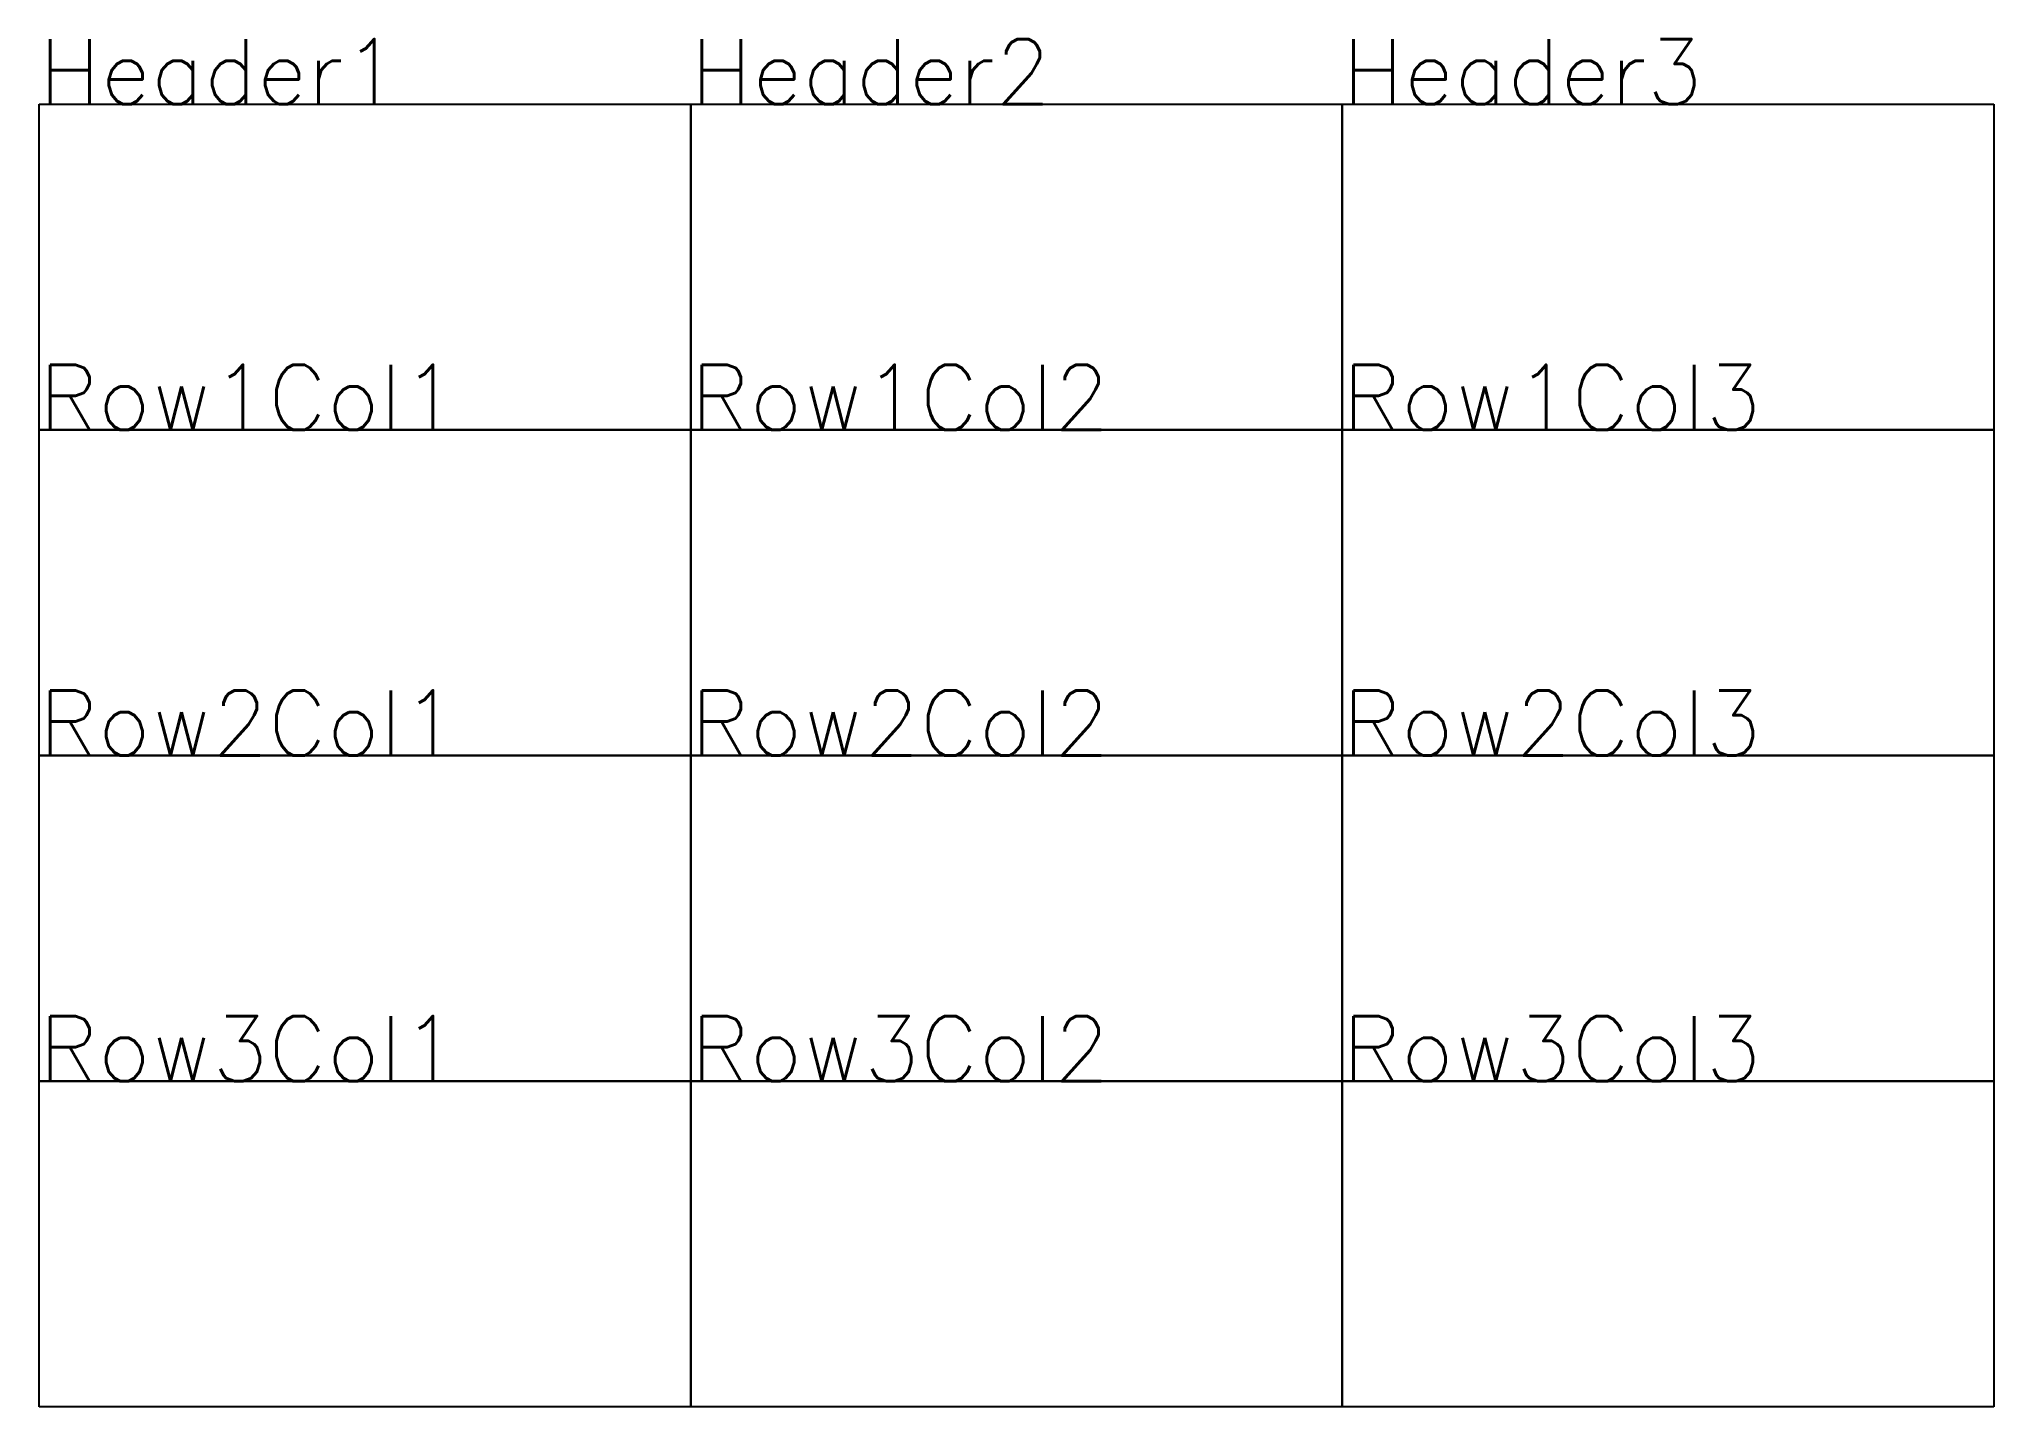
# Model space of a CAD drawing. Extents: x 0 to 30, y -20 to 1.
import ezdxf

# ---------------------------------------------------------------- set-up
doc = ezdxf.new("R2010")
doc.units = 0
doc.styles.get("Standard").update_dxf_attribs({"font": 'simplex.shx'})

msp = doc.modelspace()

# ---------------------------------------------------------------- linework, layer by layer
for p, q in [((0, 0), (10, 0)), ((0, -5), (0, 0)), ((10, 0), (10, -5)), ((10, 0), (20, 0)), ((10, -5), (10, 0)), ((20, 0), (20, -5)), ((20, 0), (30, 0)), ((20, -5), (20, 0)), ((30, 0), (30, -5)), ((10, -5), (0, -5)), ((0, -5), (10, -5)), ((0, -10), (0, -5)), ((20, -5), (10, -5)), ((10, -5), (10, -10)), ((10, -5), (20, -5)), ((10, -10), (10, -5)), ((30, -5), (20, -5)), ((20, -5), (20, -10)), ((20, -5), (30, -5)), ((20, -10), (20, -5)), ((30, -5), (30, -10)), ((10, -10), (0, -10)), ((0, -10), (10, -10)), ((0, -15), (0, -10)), ((20, -10), (10, -10)), ((10, -10), (10, -15)), ((10, -10), (20, -10)), ((10, -15), (10, -10)), ((30, -10), (20, -10)), ((20, -10), (20, -15)), ((20, -10), (30, -10)), ((20, -15), (20, -10)), ((30, -10), (30, -15)), ((10, -15), (0, -15)), ((0, -15), (10, -15)), ((0, -20), (0, -15)), ((20, -15), (10, -15)), ((10, -15), (10, -20)), ((10, -15), (20, -15)), ((10, -20), (10, -15)), ((30, -15), (20, -15)), ((20, -15), (20, -20)), ((20, -15), (30, -15)), ((20, -20), (20, -15)), ((30, -15), (30, -20)), ((10, -20), (0, -20)), ((20, -20), (10, -20)), ((30, -20), (20, -20))]:
    msp.add_line(p, q)

# ---------------------------------------------------------------- texts
for s, p in [('Header1', (0, 0)), ('Header2', (10, 0)), ('Header3', (20, 0)), ('Row1Col1', (0, -5)), ('Row1Col2', (10, -5)), ('Row1Col3', (20, -5)), ('Row2Col1', (0, -10)), ('Row2Col2', (10, -10)), ('Row2Col3', (20, -10)), ('Row3Col1', (0, -15)), ('Row3Col2', (10, -15)), ('Row3Col3', (20, -15))]:
    msp.add_text(s, height=1).set_placement(p)

doc.saveas('drawing.dxf')
